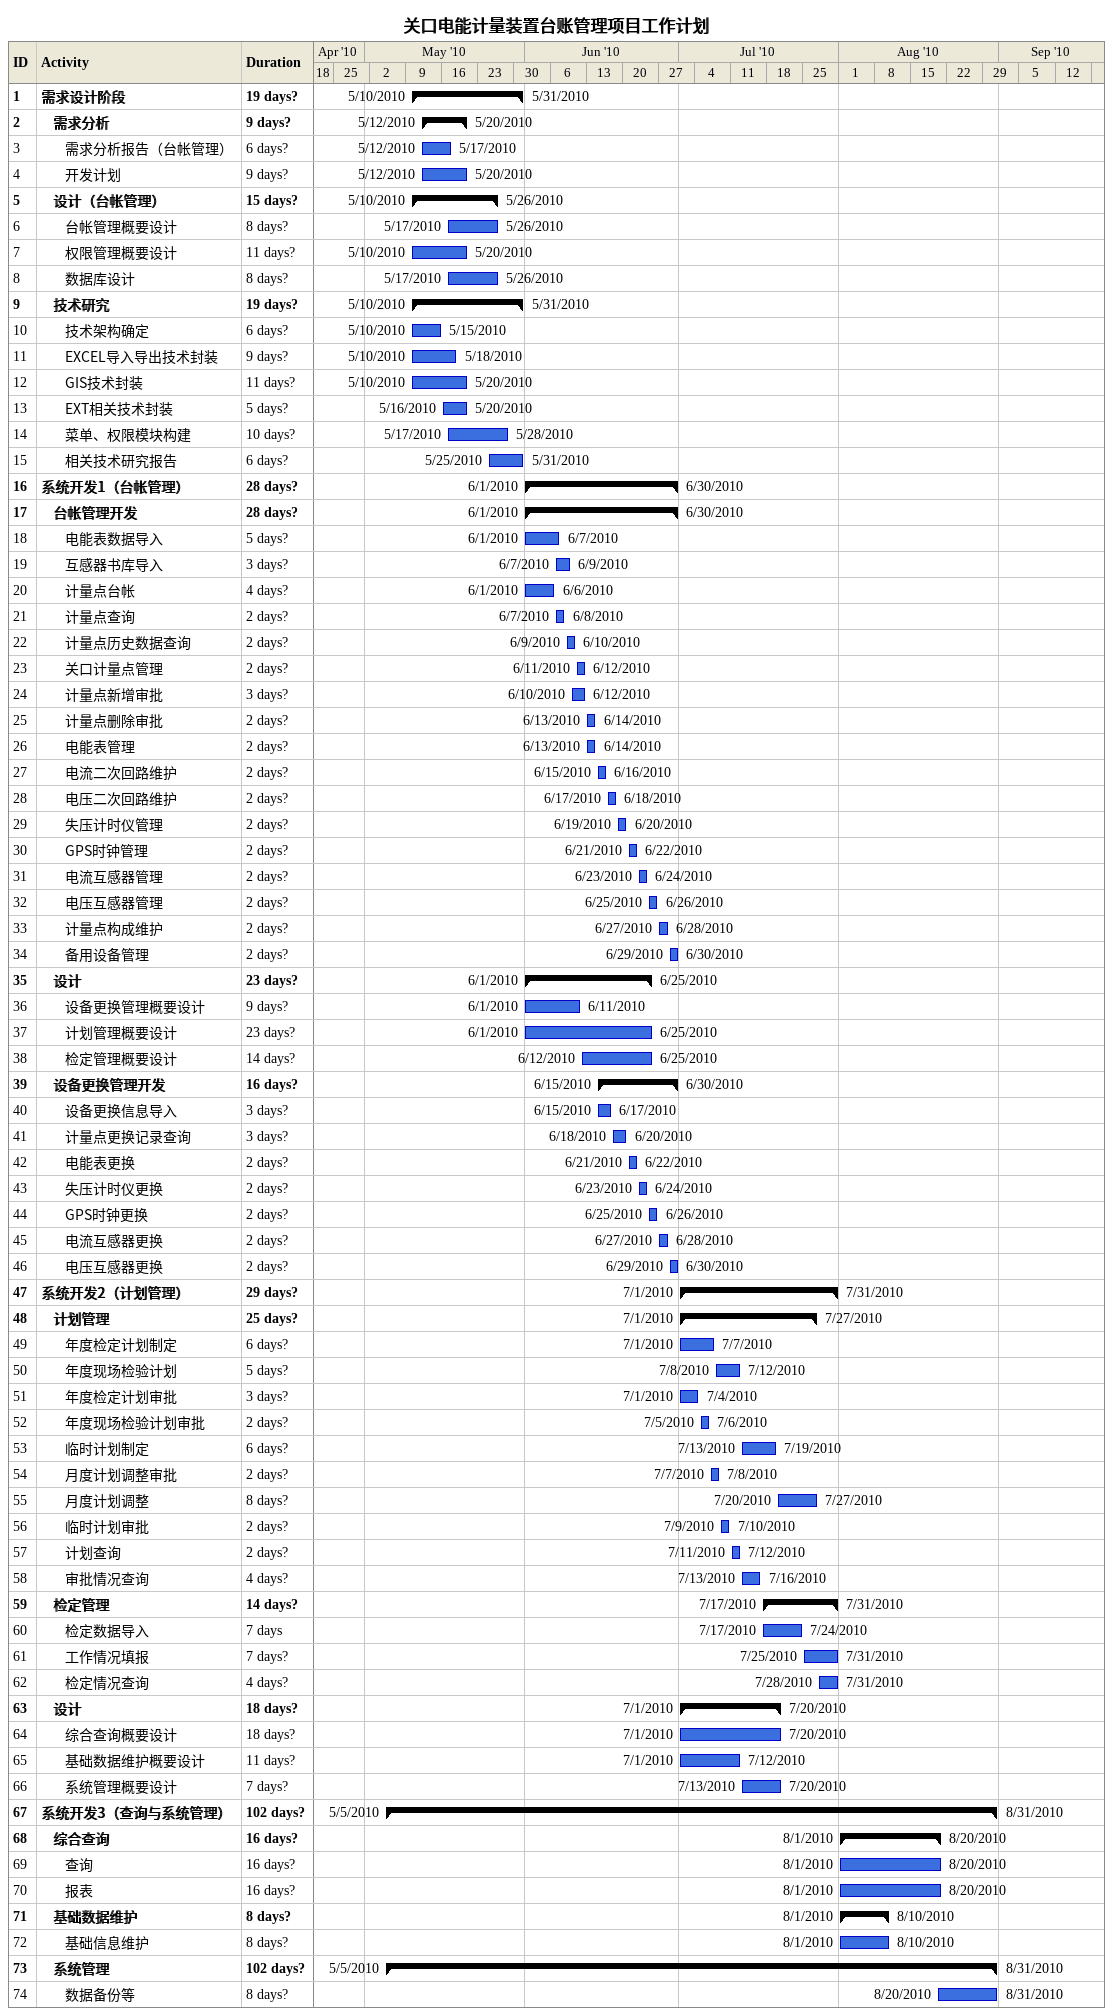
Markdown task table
关口电能计量装置台账管理项目工作计划

| ID | Level | Task | Duration | Start | Finish |
|---|---|---|---|---|---|
| 1 | 1 | **需求设计阶段** | 19d? | 2010-05-10 | 2010-05-31 |
| 2 | 2 | **需求分析** | 9d? | 2010-05-12 | 2010-05-20 |
| 3 | 3 | 需求分析报告（台帐管理） | 6d? | 2010-05-12 | 2010-05-17 |
| 4 | 3 | 开发计划 | 9d? | 2010-05-12 | 2010-05-20 |
| 5 | 2 | **设计（台帐管理）** | 15d? | 2010-05-10 | 2010-05-26 |
| 6 | 3 | 台帐管理概要设计 | 8d? | 2010-05-17 | 2010-05-26 |
| 7 | 3 | 权限管理概要设计 | 11d? | 2010-05-10 | 2010-05-20 |
| 8 | 3 | 数据库设计 | 8d? | 2010-05-17 | 2010-05-26 |
| 9 | 2 | **技术研究** | 19d? | 2010-05-10 | 2010-05-31 |
| 10 | 3 | 技术架构确定 | 6d? | 2010-05-10 | 2010-05-15 |
| 11 | 3 | EXCEL导入导出技术封装 | 9d? | 2010-05-10 | 2010-05-18 |
| 12 | 3 | GIS技术封装 | 11d? | 2010-05-10 | 2010-05-20 |
| 13 | 3 | EXT相关技术封装 | 5d? | 2010-05-16 | 2010-05-20 |
| 14 | 3 | 菜单、权限模块构建 | 10d? | 2010-05-17 | 2010-05-28 |
| 15 | 3 | 相关技术研究报告 | 6d? | 2010-05-25 | 2010-05-31 |
| 16 | 1 | **系统开发1（台帐管理）** | 28d? | 2010-06-01 | 2010-06-30 |
| 17 | 2 | **台帐管理开发** | 28d? | 2010-06-01 | 2010-06-30 |
| 18 | 3 | 电能表数据导入 | 5d? | 2010-06-01 | 2010-06-07 |
| 19 | 3 | 互感器书库导入 | 3d? | 2010-06-07 | 2010-06-09 |
| 20 | 3 | 计量点台帐 | 4d? | 2010-06-01 | 2010-06-06 |
| 21 | 3 | 计量点查询 | 2d? | 2010-06-07 | 2010-06-08 |
| 22 | 3 | 计量点历史数据查询 | 2d? | 2010-06-09 | 2010-06-10 |
| 23 | 3 | 关口计量点管理 | 2d? | 2010-06-11 | 2010-06-12 |
| 24 | 3 | 计量点新增审批 | 3d? | 2010-06-10 | 2010-06-12 |
| 25 | 3 | 计量点删除审批 | 2d? | 2010-06-13 | 2010-06-14 |
| 26 | 3 | 电能表管理 | 2d? | 2010-06-13 | 2010-06-14 |
| 27 | 3 | 电流二次回路维护 | 2d? | 2010-06-15 | 2010-06-16 |
| 28 | 3 | 电压二次回路维护 | 2d? | 2010-06-17 | 2010-06-18 |
| 29 | 3 | 失压计时仪管理 | 2d? | 2010-06-19 | 2010-06-20 |
| 30 | 3 | GPS时钟管理 | 2d? | 2010-06-21 | 2010-06-22 |
| 31 | 3 | 电流互感器管理 | 2d? | 2010-06-23 | 2010-06-24 |
| 32 | 3 | 电压互感器管理 | 2d? | 2010-06-25 | 2010-06-26 |
| 33 | 3 | 计量点构成维护 | 2d? | 2010-06-27 | 2010-06-28 |
| 34 | 3 | 备用设备管理 | 2d? | 2010-06-29 | 2010-06-30 |
| 35 | 2 | **设计** | 23d? | 2010-06-01 | 2010-06-25 |
| 36 | 3 | 设备更换管理概要设计 | 9d? | 2010-06-01 | 2010-06-11 |
| 37 | 3 | 计划管理概要设计 | 23d? | 2010-06-01 | 2010-06-25 |
| 38 | 3 | 检定管理概要设计 | 14d? | 2010-06-12 | 2010-06-25 |
| 39 | 2 | **设备更换管理开发** | 16d? | 2010-06-15 | 2010-06-30 |
| 40 | 3 | 设备更换信息导入 | 3d? | 2010-06-15 | 2010-06-17 |
| 41 | 3 | 计量点更换记录查询 | 3d? | 2010-06-18 | 2010-06-20 |
| 42 | 3 | 电能表更换 | 2d? | 2010-06-21 | 2010-06-22 |
| 43 | 3 | 失压计时仪更换 | 2d? | 2010-06-23 | 2010-06-24 |
| 44 | 3 | GPS时钟更换 | 2d? | 2010-06-25 | 2010-06-26 |
| 45 | 3 | 电流互感器更换 | 2d? | 2010-06-27 | 2010-06-28 |
| 46 | 3 | 电压互感器更换 | 2d? | 2010-06-29 | 2010-06-30 |
| 47 | 1 | **系统开发2（计划管理）** | 29d? | 2010-07-01 | 2010-07-31 |
| 48 | 2 | **计划管理** | 25d? | 2010-07-01 | 2010-07-27 |
| 49 | 3 | 年度检定计划制定 | 6d? | 2010-07-01 | 2010-07-07 |
| 50 | 3 | 年度现场检验计划 | 5d? | 2010-07-08 | 2010-07-12 |
| 51 | 3 | 年度检定计划审批 | 3d? | 2010-07-01 | 2010-07-04 |
| 52 | 3 | 年度现场检验计划审批 | 2d? | 2010-07-05 | 2010-07-06 |
| 53 | 3 | 临时计划制定 | 6d? | 2010-07-13 | 2010-07-19 |
| 54 | 3 | 月度计划调整审批 | 2d? | 2010-07-07 | 2010-07-08 |
| 55 | 3 | 月度计划调整 | 8d? | 2010-07-20 | 2010-07-27 |
| 56 | 3 | 临时计划审批 | 2d? | 2010-07-09 | 2010-07-10 |
| 57 | 3 | 计划查询 | 2d? | 2010-07-11 | 2010-07-12 |
| 58 | 3 | 审批情况查询 | 4d? | 2010-07-13 | 2010-07-16 |
| 59 | 2 | **检定管理** | 14d? | 2010-07-17 | 2010-07-31 |
| 60 | 3 | 检定数据导入 | 7d | 2010-07-17 | 2010-07-24 |
| 61 | 3 | 工作情况填报 | 7d? | 2010-07-25 | 2010-07-31 |
| 62 | 3 | 检定情况查询 | 4d? | 2010-07-28 | 2010-07-31 |
| 63 | 2 | **设计** | 18d? | 2010-07-01 | 2010-07-20 |
| 64 | 3 | 综合查询概要设计 | 18d? | 2010-07-01 | 2010-07-20 |
| 65 | 3 | 基础数据维护概要设计 | 11d? | 2010-07-01 | 2010-07-12 |
| 66 | 3 | 系统管理概要设计 | 7d? | 2010-07-13 | 2010-07-20 |
| 67 | 1 | **系统开发3（查询与系统管理）** | 102d? | 2010-05-05 | 2010-08-31 |
| 68 | 2 | **综合查询** | 16d? | 2010-08-01 | 2010-08-20 |
| 69 | 3 | 查询 | 16d? | 2010-08-01 | 2010-08-20 |
| 70 | 3 | 报表 | 16d? | 2010-08-01 | 2010-08-20 |
| 71 | 2 | **基础数据维护** | 8d? | 2010-08-01 | 2010-08-10 |
| 72 | 3 | 基础信息维护 | 8d? | 2010-08-01 | 2010-08-10 |
| 73 | 2 | **系统管理** | 102d? | 2010-05-05 | 2010-08-31 |
| 74 | 3 | 数据备份等 | 8d? | 2010-08-20 | 2010-08-31 |
